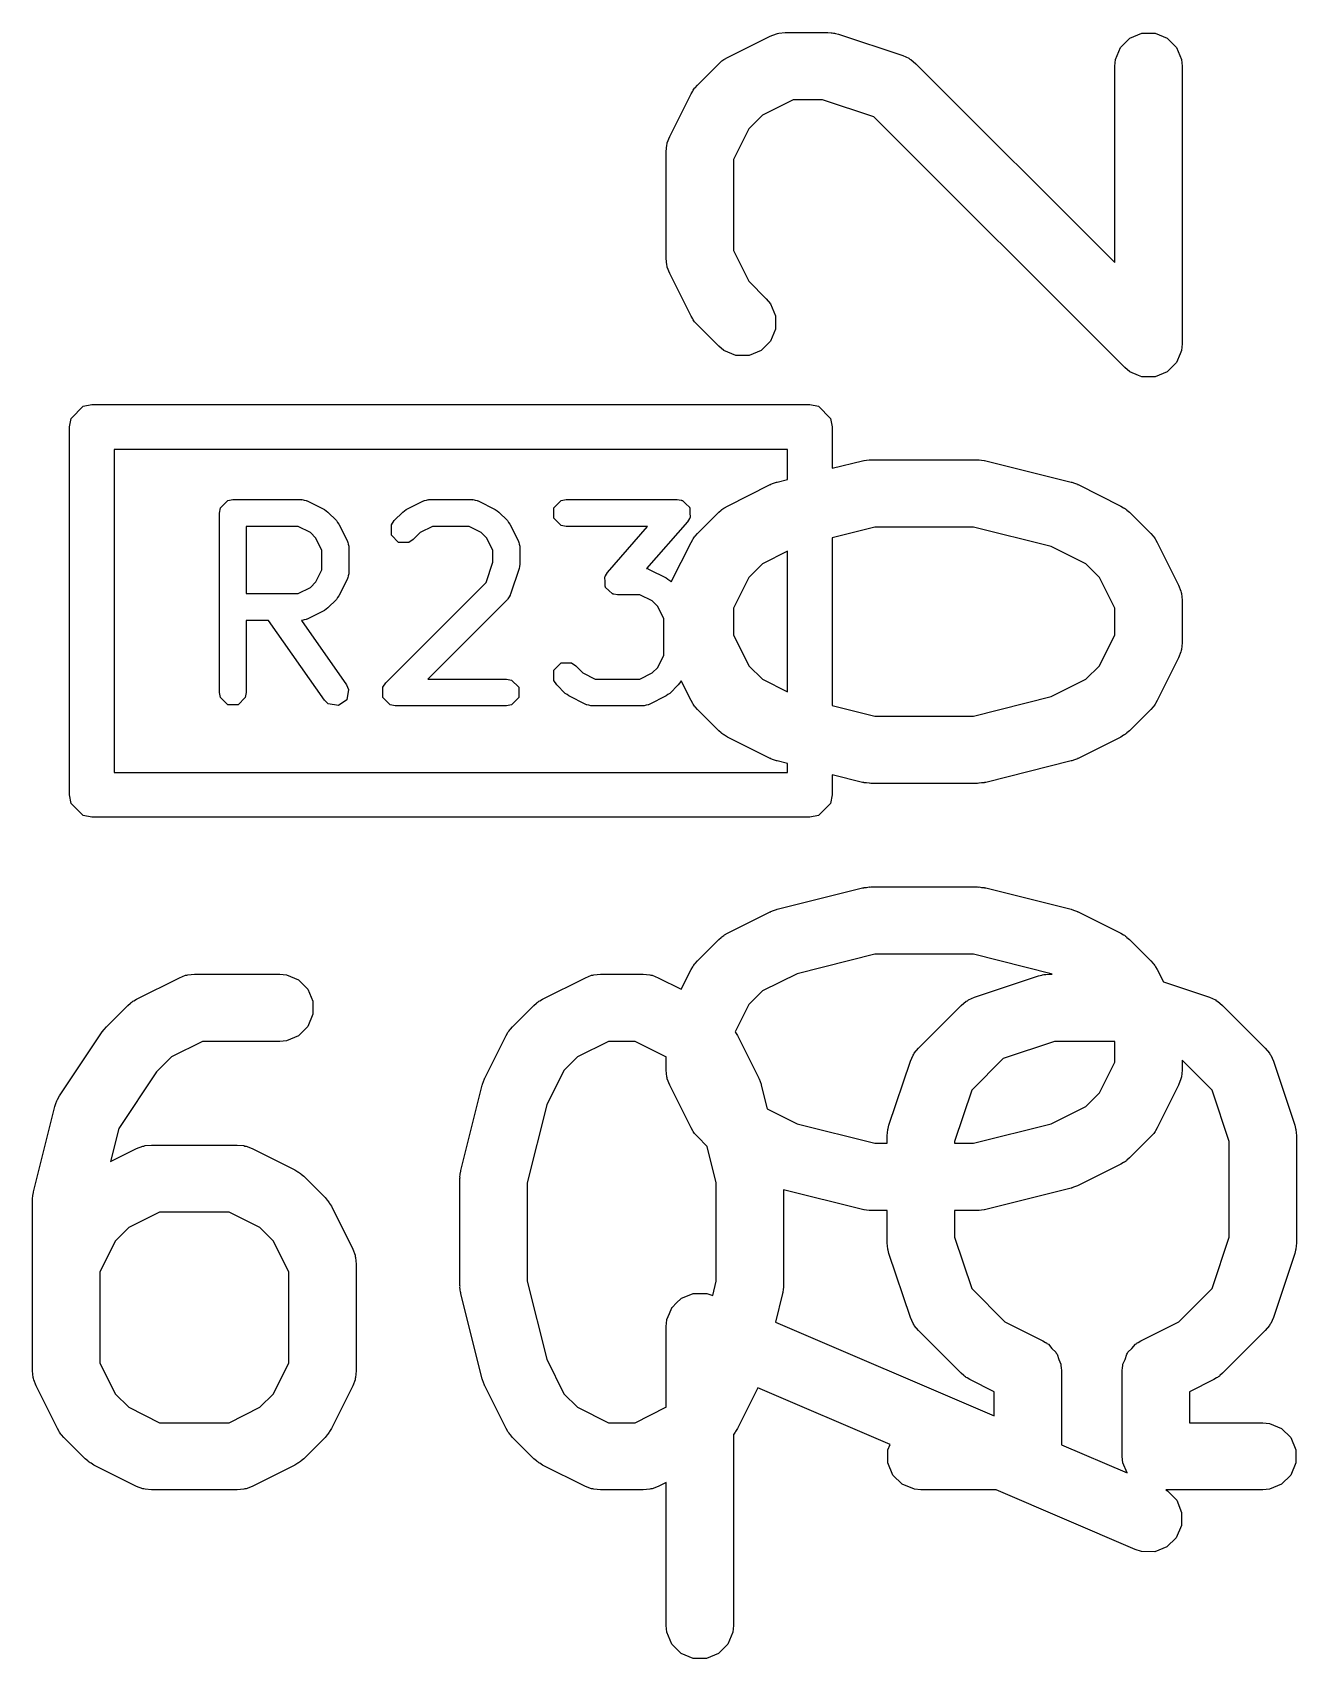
# Model space of a CAD drawing. Header units: millimetres. Extents: x 129 to 276, y -185 to -58.
# Drawn here: x 175.318 to 178.135, y -87.835 to -84.211 of the extents above; entities that cross this region are included whole.
import ezdxf

# ---------------------------------------------------------------- set-up
doc = ezdxf.new("R2010")
doc.units = ezdxf.units.MM
doc.layers.add('F.Fab', color=9, linetype='CONTINUOUS', true_color=0xafafaf)

msp = doc.modelspace()

# ---------------------------------------------------------------- linework, layer by layer
at = {"layer": 'F.Fab', "linetype": 'CONTINUOUS'}
for p, q in [((176.866516, -84.266251), (176.961754, -84.218632)), ((176.961754, -84.218632), (176.975485, -84.213377)), ((176.975485, -84.213377), (176.978174, -84.213185)), ((176.978174, -84.213185), (176.980663, -84.212155)), ((176.980663, -84.212155), (176.995295, -84.210714)), ((176.995295, -84.210714), (177.090533, -84.210714)), ((177.090533, -84.210714), (177.097938, -84.211443)), ((177.097938, -84.211443), (177.099913, -84.211303)), ((177.099913, -84.211303), (177.10251, -84.211893)), ((177.10251, -84.211893), (177.105165, -84.212155)), ((177.105165, -84.212155), (177.106996, -84.212913)), ((177.106996, -84.212913), (177.11425, -84.214563)), ((177.11425, -84.214563), (177.257107, -84.262182)), ((177.742459, -84.244046), (177.763151, -84.223354)), ((177.763151, -84.223354), (177.790187, -84.212155)), ((177.790187, -84.212155), (177.819451, -84.212155)), ((177.819451, -84.212155), (177.846487, -84.223354)), ((177.846487, -84.223354), (177.867179, -84.244046)), ((176.852773, -84.275581), (176.854073, -84.274083)), ((176.854073, -84.274083), (176.856332, -84.272661)), ((176.856332, -84.272661), (176.858389, -84.270973)), ((176.858389, -84.270973), (176.860216, -84.270215)), ((176.860216, -84.270215), (176.866516, -84.266251)), ((177.257107, -84.262182), (177.270532, -84.268176)), ((177.270532, -84.268176), (177.272567, -84.269941)), ((177.272567, -84.269941), (177.275058, -84.270973)), ((177.275058, -84.270973), (177.286423, -84.2803)), ((177.729819, -84.285714), (177.73126, -84.271082)), ((177.73126, -84.271082), (177.742459, -84.244046)), ((177.867179, -84.244046), (177.878378, -84.271082)), ((177.878378, -84.271082), (177.879819, -84.285714)), ((176.799405, -84.327919), (176.847024, -84.2803)), ((176.847024, -84.2803), (176.852773, -84.275581)), ((177.286423, -84.2803), (177.729819, -84.723695)), ((177.729819, -84.723695), (177.729819, -84.285714)), ((177.879819, -84.285714), (177.879819, -84.904761)), ((176.737737, -84.442649), (176.785356, -84.347411)), ((176.785356, -84.347411), (176.78932, -84.341111)), ((176.78932, -84.341111), (176.790078, -84.339284)), ((176.790078, -84.339284), (176.791766, -84.337227)), ((176.791766, -84.337227), (176.793188, -84.334968)), ((176.793188, -84.334968), (176.794686, -84.333668)), ((176.794686, -84.333668), (176.799405, -84.327919)), ((177.013, -84.360714), (176.944484, -84.394972)), ((177.078363, -84.360714), (177.013, -84.360714)), ((177.192876, -84.398885), (177.078363, -84.360714)), ((176.944484, -84.394972), (176.914077, -84.425379)), ((177.751786, -84.957794), (177.192876, -84.398885)), ((176.732291, -84.459068), (176.732482, -84.456381)), ((176.732482, -84.456381), (176.737737, -84.442649)), ((176.914077, -84.425379), (176.879819, -84.493895)), ((176.729819, -84.47619), (176.73126, -84.461558)), ((176.729819, -84.714285), (176.729819, -84.47619)), ((176.73126, -84.461558), (176.732291, -84.459068)), ((176.879819, -84.493895), (176.879819, -84.69658)), ((176.879819, -84.69658), (176.914077, -84.765096)), ((176.73126, -84.728917), (176.729819, -84.714285)), ((176.732291, -84.731406), (176.73126, -84.728917)), ((176.732482, -84.734094), (176.732291, -84.731406)), ((176.737737, -84.747826), (176.732482, -84.734094)), ((176.785356, -84.843064), (176.737737, -84.747826)), ((176.914077, -84.765096), (176.95309, -84.804109)), ((176.95309, -84.804109), (176.962417, -84.815474)), ((176.962417, -84.815474), (176.973616, -84.84251)), ((176.78932, -84.849363), (176.785356, -84.843064)), ((176.790078, -84.851191), (176.78932, -84.849363)), ((176.791766, -84.853247), (176.790078, -84.851191)), ((176.793188, -84.855507), (176.791766, -84.853247)), ((176.973616, -84.84251), (176.973616, -84.871773)), ((176.794686, -84.856806), (176.793188, -84.855507)), ((176.799405, -84.862556), (176.794686, -84.856806)), ((176.847024, -84.910175), (176.799405, -84.862556)), ((176.973616, -84.871773), (176.962417, -84.898809)), ((176.858389, -84.919502), (176.847024, -84.910175)), ((176.885425, -84.930701), (176.858389, -84.919502)), ((176.941724, -84.919502), (176.914688, -84.930701)), ((176.962417, -84.898809), (176.941724, -84.919502)), ((177.875098, -84.927311), (177.86718, -84.946429)), ((177.878378, -84.919393), (177.875098, -84.927311)), ((177.879819, -84.904761), (177.878378, -84.919393)), ((176.914688, -84.930701), (176.885425, -84.930701)), ((177.763151, -84.967122), (177.751786, -84.957794)), ((177.86718, -84.946429), (177.846487, -84.967121)), ((177.782268, -84.97504), (177.763151, -84.967122)), ((177.790187, -84.97832), (177.782268, -84.97504)), ((177.790188, -84.97832), (177.790187, -84.97832)), ((177.819451, -84.97832), (177.790188, -84.97832)), ((177.846487, -84.967121), (177.819451, -84.97832)), ((175.4, -85.09), (175.403806, -85.070866)), ((175.403806, -85.070866), (175.430866, -85.043806)), ((175.430866, -85.043806), (175.45, -85.04)), ((175.45, -85.04), (177.05, -85.04)), ((177.05, -85.04), (177.069134, -85.043806)), ((177.069134, -85.043806), (177.096194, -85.070866)), ((177.096194, -85.070866), (177.1, -85.09)), ((175.4, -85.91), (175.4, -85.09)), ((177.1, -85.09), (177.1, -85.182229)), ((175.5, -85.14), (175.5, -85.86)), ((177, -85.14), (175.5, -85.14)), ((177, -85.207229), (177, -85.14)), ((177.1, -85.182229), (177.167581, -85.165334)), ((177.167581, -85.165334), (177.170117, -85.164958)), ((177.170117, -85.164958), (177.171139, -85.164536)), ((177.171139, -85.164536), (177.176651, -85.163993)), ((177.176651, -85.163993), (177.182125, -85.163184)), ((177.182125, -85.163184), (177.183217, -85.163346)), ((177.183217, -85.163346), (177.185771, -85.163095)), ((177.185771, -85.163095), (177.423866, -85.163095)), ((177.423866, -85.163095), (177.426419, -85.163346)), ((177.426419, -85.163346), (177.427512, -85.163184)), ((177.427512, -85.163184), (177.432985, -85.163993)), ((177.432985, -85.163993), (177.438498, -85.164536)), ((177.438498, -85.164536), (177.439519, -85.164958)), ((177.439519, -85.164958), (177.442056, -85.165334)), ((177.442056, -85.165334), (177.632532, -85.212953)), ((176.963259, -85.2179), (176.969395, -85.215707)), ((176.969395, -85.215707), (176.975485, -85.213377)), ((176.975485, -85.213377), (176.976025, -85.213338)), ((176.976025, -85.213338), (176.977105, -85.212953)), ((176.977105, -85.212953), (177, -85.207229)), ((177.632532, -85.212953), (177.633611, -85.213338)), ((177.633611, -85.213338), (177.634151, -85.213377)), ((177.634151, -85.213377), (177.640232, -85.215704)), ((177.640232, -85.215704), (177.646378, -85.2179)), ((175.752805, -85.254211), (175.764286, -85.251927)), ((175.764286, -85.251927), (175.916667, -85.251927)), ((175.916667, -85.251927), (175.918141, -85.25222)), ((175.918141, -85.25222), (175.918793, -85.252003)), ((175.918793, -85.252003), (175.923429, -85.253272)), ((175.923429, -85.253272), (175.928148, -85.254211)), ((176.1909, -85.254211), (176.195611, -85.253273)), ((176.195611, -85.253273), (176.200255, -85.252002)), ((176.200255, -85.252002), (176.200908, -85.252219)), ((176.200908, -85.252219), (176.202381, -85.251927)), ((176.202381, -85.251927), (176.297619, -85.251927)), ((176.297619, -85.251927), (176.299093, -85.25222)), ((176.299093, -85.25222), (176.299745, -85.252003)), ((176.299745, -85.252003), (176.304381, -85.253272)), ((176.304381, -85.253272), (176.3091, -85.254211)), ((176.495661, -85.254211), (176.507142, -85.251927)), ((176.507142, -85.251927), (176.754761, -85.251927)), ((176.754761, -85.251927), (176.763125, -85.253591)), ((176.763125, -85.253591), (176.764372, -85.253508)), ((176.764372, -85.253508), (176.764861, -85.253936)), ((176.764861, -85.253936), (176.766242, -85.254211)), ((176.866516, -85.266251), (176.961754, -85.218632)), ((176.961754, -85.218632), (176.962823, -85.218222)), ((176.962823, -85.218222), (176.963259, -85.2179)), ((177.646378, -85.2179), (177.646813, -85.218222)), ((177.646813, -85.218222), (177.647883, -85.218632)), ((177.647883, -85.218632), (177.743121, -85.266251)), ((175.734286, -85.281927), (175.73657, -85.270446)), ((175.734286, -85.681927), (175.734286, -85.281927)), ((175.73657, -85.270446), (175.752805, -85.254211)), ((175.928148, -85.254211), (175.928634, -85.254697)), ((175.928634, -85.254697), (175.930084, -85.255094)), ((175.930084, -85.255094), (175.968179, -85.274142)), ((175.968179, -85.274142), (175.971982, -85.277094)), ((175.971982, -85.277094), (175.975975, -85.279762)), ((175.975975, -85.279762), (175.995023, -85.298809)), ((176.124025, -85.298808), (176.143073, -85.279761)), ((176.143073, -85.279761), (176.147072, -85.277089)), ((176.147072, -85.277089), (176.150869, -85.274142)), ((176.150869, -85.274142), (176.188965, -85.255094)), ((176.188965, -85.255094), (176.190413, -85.254697)), ((176.190413, -85.254697), (176.1909, -85.254211)), ((176.3091, -85.254211), (176.309586, -85.254697)), ((176.309586, -85.254697), (176.311036, -85.255094)), ((176.311036, -85.255094), (176.349131, -85.274142)), ((176.349131, -85.274142), (176.352927, -85.277089)), ((176.352927, -85.277089), (176.356927, -85.279761)), ((176.356927, -85.279761), (176.375974, -85.298808)), ((176.479426, -85.270446), (176.495661, -85.254211)), ((176.479426, -85.293408), (176.479426, -85.270446)), ((176.766242, -85.254211), (176.773708, -85.261677)), ((176.773708, -85.261677), (176.781653, -85.268629)), ((176.781653, -85.268629), (176.781723, -85.269692)), ((176.781723, -85.269692), (176.782477, -85.270446)), ((176.782477, -85.270446), (176.782477, -85.280991)), ((176.782477, -85.280991), (176.78318, -85.291538)), ((176.799405, -85.327919), (176.847024, -85.2803)), ((176.847024, -85.2803), (176.852773, -85.275581)), ((176.852773, -85.275581), (176.854073, -85.274083)), ((176.854073, -85.274083), (176.856332, -85.272661)), ((176.856332, -85.272661), (176.858389, -85.270973)), ((176.858389, -85.270973), (176.860216, -85.270215)), ((176.860216, -85.270215), (176.866516, -85.266251)), ((177.743121, -85.266251), (177.749417, -85.270214)), ((177.749417, -85.270214), (177.751247, -85.270972)), ((177.751247, -85.270972), (177.753305, -85.272661)), ((177.753305, -85.272661), (177.755564, -85.274083)), ((177.755564, -85.274083), (177.756863, -85.275581)), ((177.756863, -85.275581), (177.762612, -85.280299)), ((177.762612, -85.280299), (177.810232, -85.327918)), ((175.909584, -85.311927), (175.794286, -85.311927)), ((175.794286, -85.311927), (175.794286, -85.461451)), ((175.936991, -85.32563), (175.909584, -85.311927)), ((175.949153, -85.337793), (175.936991, -85.32563)), ((175.995023, -85.298809), (175.997699, -85.302815)), ((175.997699, -85.302815), (176.000642, -85.306606)), ((176.000642, -85.306606), (176.01969, -85.344702)), ((176.117521, -85.331501), (176.117522, -85.308541)), ((176.117522, -85.308541), (176.124025, -85.298808)), ((176.182055, -85.325631), (176.166451, -85.341236)), ((176.209464, -85.311927), (176.182055, -85.325631)), ((176.290536, -85.311927), (176.209464, -85.311927)), ((176.317942, -85.32563), (176.290536, -85.311927)), ((176.330106, -85.337794), (176.317942, -85.32563)), ((176.375974, -85.298808), (176.378645, -85.302805)), ((176.378645, -85.302805), (176.381595, -85.306606)), ((176.381595, -85.306606), (176.400642, -85.344702)), ((176.495661, -85.309643), (176.479426, -85.293408)), ((176.507142, -85.311927), (176.495661, -85.309643)), ((176.688648, -85.311927), (176.507142, -85.311927)), ((176.598851, -85.414553), (176.688648, -85.311927)), ((176.777338, -85.301682), (176.68621, -85.405827)), ((176.781595, -85.294289), (176.777338, -85.301682)), ((176.782477, -85.293408), (176.781595, -85.294289)), ((176.78318, -85.291538), (176.782477, -85.292758)), ((176.782477, -85.292758), (176.782477, -85.293408)), ((177.195005, -85.313095), (177.1, -85.336845)), ((177.414632, -85.313095), (177.195005, -85.313095)), ((177.588166, -85.356478), (177.414632, -85.313095)), ((175.962857, -85.3652), (175.949153, -85.337793)), ((176.01969, -85.344702), (176.020086, -85.34615)), ((176.020086, -85.34615), (176.020573, -85.346637)), ((176.020573, -85.346637), (176.02151, -85.351348)), ((176.02151, -85.351348), (176.022782, -85.355992)), ((176.022782, -85.355992), (176.022564, -85.356645)), ((176.022564, -85.356645), (176.022857, -85.358118)), ((176.022857, -85.358118), (176.022857, -85.41526)), ((176.133757, -85.347738), (176.117521, -85.331501)), ((176.156717, -85.347739), (176.133757, -85.347738)), ((176.166451, -85.341236), (176.156717, -85.347739)), ((176.343809, -85.365199), (176.330106, -85.337794)), ((176.400642, -85.344702), (176.401038, -85.34615)), ((176.401038, -85.34615), (176.401525, -85.346637)), ((176.401525, -85.346637), (176.402463, -85.351356)), ((176.402463, -85.351356), (176.403733, -85.355992)), ((176.403733, -85.355992), (176.403515, -85.356643)), ((176.403515, -85.356643), (176.403809, -85.358118)), ((176.403809, -85.358118), (176.403809, -85.396213)), ((176.741286, -85.435549), (176.785356, -85.347411)), ((176.785356, -85.347411), (176.78932, -85.341111)), ((176.78932, -85.341111), (176.790078, -85.339284)), ((176.790078, -85.339284), (176.791766, -85.337227)), ((176.791766, -85.337227), (176.793188, -85.334968)), ((176.793188, -85.334968), (176.794686, -85.333668)), ((176.794686, -85.333668), (176.799405, -85.327919)), ((177.1, -85.336845), (177.1, -85.710771)), ((177.665153, -85.394972), (177.588166, -85.356478)), ((177.810232, -85.327918), (177.81495, -85.333667)), ((177.81495, -85.333667), (177.81645, -85.334968)), ((177.81645, -85.334968), (177.817872, -85.337227)), ((177.817872, -85.337227), (177.81956, -85.339284)), ((177.81956, -85.339284), (177.820317, -85.341111)), ((177.820317, -85.341111), (177.824282, -85.347411)), ((177.824282, -85.347411), (177.871901, -85.442649)), ((175.962857, -85.408177), (175.962857, -85.3652)), ((176.328539, -85.437152), (176.343809, -85.391343)), ((176.343809, -85.391343), (176.343809, -85.365199)), ((176.403809, -85.396213), (176.40287, -85.400928)), ((176.944484, -85.394972), (176.914077, -85.425379)), ((177, -85.367213), (176.944484, -85.394972)), ((177, -85.680403), (177, -85.367213)), ((177.695561, -85.425379), (177.665153, -85.394972)), ((175.949153, -85.435584), (175.962857, -85.408177)), ((176.01969, -85.428676), (176.000642, -85.466772)), ((176.020086, -85.427227), (176.01969, -85.428676)), ((176.020573, -85.426741), (176.020086, -85.427227)), ((176.02151, -85.422029), (176.020573, -85.426741)), ((176.022782, -85.417386), (176.02151, -85.422029)), ((176.022857, -85.41526), (176.022564, -85.416732)), ((176.022564, -85.416732), (176.022782, -85.417386)), ((176.40227, -85.405699), (176.383223, -85.462843)), ((176.40287, -85.400928), (176.40227, -85.405699)), ((176.593009, -85.424697), (176.593712, -85.423476)), ((176.593712, -85.435236), (176.593009, -85.424697)), ((176.593712, -85.422827), (176.594593, -85.421945)), ((176.593712, -85.423476), (176.593712, -85.422827)), ((176.593712, -85.445789), (176.593712, -85.435236)), ((176.594593, -85.421945), (176.598851, -85.414553)), ((176.68621, -85.405827), (176.690052, -85.406592)), ((176.690052, -85.406592), (176.690538, -85.407078)), ((176.690538, -85.407078), (176.691988, -85.407475)), ((176.691988, -85.407475), (176.730083, -85.426523)), ((176.730083, -85.426523), (176.733879, -85.42947)), ((176.733879, -85.42947), (176.737879, -85.432142)), ((176.737879, -85.432142), (176.741286, -85.435549)), ((176.914077, -85.425379), (176.879819, -85.493895)), ((177.729819, -85.493895), (177.695561, -85.425379)), ((175.794286, -85.461451), (175.909584, -85.461451)), ((175.909584, -85.461451), (175.936991, -85.447747)), ((175.936991, -85.447747), (175.949153, -85.435584)), ((175.997699, -85.470562), (175.995023, -85.474569)), ((176.000642, -85.466772), (175.997699, -85.470562)), ((176.104977, -85.660714), (176.328539, -85.437152)), ((176.379809, -85.46883), (176.377425, -85.473012)), ((176.382478, -85.464836), (176.379809, -85.46883)), ((176.383223, -85.462843), (176.382478, -85.464149)), ((176.382478, -85.464149), (176.382478, -85.464836)), ((176.594466, -85.446543), (176.593712, -85.445789)), ((176.594537, -85.447606), (176.594466, -85.446543)), ((176.602476, -85.454553), (176.594537, -85.447606)), ((176.609947, -85.462024), (176.602476, -85.454553)), ((176.611327, -85.462298), (176.609947, -85.462024)), ((176.611817, -85.462727), (176.611327, -85.462298)), ((176.613063, -85.462643), (176.611817, -85.462727)), ((176.621428, -85.464308), (176.613063, -85.462643)), ((176.671488, -85.464308), (176.621428, -85.464308)), ((176.698894, -85.478011), (176.671488, -85.464308)), ((177.871901, -85.442649), (177.877156, -85.45638)), ((177.877156, -85.45638), (177.877347, -85.459069)), ((177.877347, -85.459069), (177.878378, -85.461558)), ((177.878378, -85.461558), (177.879819, -85.47619)), ((175.968179, -85.499236), (175.930084, -85.518284)), ((175.971982, -85.496283), (175.968179, -85.499236)), ((175.975975, -85.493616), (175.971982, -85.496283)), ((175.995023, -85.474569), (175.975975, -85.493616)), ((176.375975, -85.474569), (176.198616, -85.651927)), ((176.376809, -85.473319), (176.375975, -85.474569)), ((176.377425, -85.473012), (176.376809, -85.473319)), ((176.711058, -85.490175), (176.698894, -85.478011)), ((176.724761, -85.51758), (176.711058, -85.490175)), ((176.879819, -85.493895), (176.879819, -85.553723)), ((177.729819, -85.553723), (177.729819, -85.493895)), ((177.879819, -85.47619), (177.879819, -85.571428)), ((175.843904, -85.521451), (175.794286, -85.521451)), ((175.794286, -85.521451), (175.794286, -85.681927)), ((175.96828, -85.69913), (175.843904, -85.521451)), ((175.918141, -85.521157), (175.917085, -85.521367)), ((175.917085, -85.521367), (176.017434, -85.664723)), ((175.918793, -85.521375), (175.918141, -85.521157)), ((175.923429, -85.520105), (175.918793, -85.521375)), ((175.928148, -85.519167), (175.923429, -85.520105)), ((175.928634, -85.51868), (175.928148, -85.519167)), ((175.930084, -85.518284), (175.928634, -85.51868)), ((176.724761, -85.598655), (176.724761, -85.51758)), ((176.879819, -85.553723), (176.914077, -85.622239)), ((177.695561, -85.622238), (177.729819, -85.553723)), ((177.879819, -85.571428), (177.878378, -85.58606)), ((176.479426, -85.632352), (176.495662, -85.616116)), ((176.495662, -85.616116), (176.518622, -85.616116)), ((176.518622, -85.616116), (176.528355, -85.622619)), ((176.711057, -85.626062), (176.724761, -85.598655)), ((177.871901, -85.604969), (177.824282, -85.700207)), ((177.877156, -85.591238), (177.871901, -85.604969)), ((177.877347, -85.588548), (177.877156, -85.591238)), ((177.878378, -85.58606), (177.877347, -85.588548)), ((176.198616, -85.651927), (176.373809, -85.651927)), ((176.373809, -85.651927), (176.38529, -85.654211)), ((176.479426, -85.655312), (176.479426, -85.632352)), ((176.528355, -85.622619), (176.543959, -85.638223)), ((176.543959, -85.638223), (176.571367, -85.651927)), ((176.571367, -85.651927), (176.671489, -85.651927)), ((176.671489, -85.651927), (176.698896, -85.638223)), ((176.698896, -85.638223), (176.711057, -85.626062)), ((176.914077, -85.622239), (176.944484, -85.652646)), ((176.944484, -85.652646), (177, -85.680403)), ((177.588166, -85.691139), (177.665153, -85.652645)), ((177.665153, -85.652645), (177.695561, -85.622238)), ((175.73657, -85.693408), (175.734286, -85.681927)), ((175.794286, -85.681927), (175.792002, -85.693408)), ((176.017434, -85.664723), (176.022146, -85.675438)), ((176.022146, -85.675438), (176.018156, -85.698049)), ((176.098474, -85.670446), (176.098476, -85.670443)), ((176.098474, -85.693408), (176.098474, -85.670446)), ((176.098476, -85.670443), (176.104977, -85.660714)), ((176.38529, -85.654211), (176.401525, -85.670446)), ((176.401525, -85.670446), (176.401525, -85.693408)), ((176.485929, -85.665045), (176.479426, -85.655312)), ((176.504977, -85.684093), (176.485929, -85.665045)), ((176.508973, -85.686763), (176.504977, -85.684093)), ((176.512774, -85.689713), (176.508973, -85.686763)), ((176.733882, -85.686762), (176.730082, -85.689713)), ((176.737879, -85.684093), (176.733882, -85.686762)), ((176.756927, -85.665045), (176.737879, -85.684093)), ((176.759597, -85.661048), (176.756927, -85.665045)), ((176.762547, -85.657248), (176.759597, -85.661048)), ((176.763211, -85.655918), (176.762547, -85.657248)), ((176.785356, -85.700207), (176.763211, -85.655918)), ((175.752805, -85.709643), (175.73657, -85.693408)), ((175.775767, -85.709643), (175.752805, -85.709643)), ((175.792002, -85.693408), (175.775767, -85.709643)), ((175.976735, -85.707226), (175.96828, -85.69913)), ((175.999345, -85.711216), (175.976735, -85.707226)), ((176.018156, -85.698049), (175.999345, -85.711216)), ((176.114709, -85.709643), (176.098474, -85.693408)), ((176.12619, -85.711927), (176.114709, -85.709643)), ((176.373809, -85.711927), (176.12619, -85.711927)), ((176.38529, -85.709643), (176.373809, -85.711927)), ((176.401525, -85.693408), (176.38529, -85.709643)), ((176.550869, -85.70876), (176.512774, -85.689713)), ((176.552317, -85.709156), (176.550869, -85.70876)), ((176.552804, -85.709643), (176.552317, -85.709156)), ((176.557523, -85.710581), (176.552804, -85.709643)), ((176.562159, -85.711851), (176.557523, -85.710581)), ((176.56281, -85.711633), (176.562159, -85.711851)), ((176.564285, -85.711927), (176.56281, -85.711633)), ((176.678571, -85.711927), (176.564285, -85.711927)), ((176.680045, -85.711633), (176.678571, -85.711927)), ((176.680697, -85.711851), (176.680045, -85.711633)), ((176.685332, -85.710581), (176.680697, -85.711851)), ((176.690052, -85.709643), (176.685332, -85.710581)), ((176.690538, -85.709156), (176.690052, -85.709643)), ((176.691987, -85.70876), (176.690538, -85.709156)), ((176.730082, -85.689713), (176.691987, -85.70876)), ((176.78932, -85.706506), (176.785356, -85.700207)), ((176.790078, -85.708334), (176.78932, -85.706506)), ((176.791766, -85.71039), (176.790078, -85.708334)), ((176.793188, -85.71265), (176.791766, -85.71039)), ((176.794686, -85.713949), (176.793188, -85.71265)), ((176.799405, -85.719699), (176.794686, -85.713949)), ((176.847024, -85.767318), (176.799405, -85.719699)), ((177.1, -85.710771), (177.195005, -85.734523)), ((177.414632, -85.734523), (177.588166, -85.691139)), ((177.810232, -85.7197), (177.762612, -85.767319)), ((177.81495, -85.71395), (177.810232, -85.7197)), ((177.81645, -85.71265), (177.81495, -85.71395)), ((177.817872, -85.71039), (177.81645, -85.71265)), ((177.81956, -85.708334), (177.817872, -85.71039)), ((177.820317, -85.706506), (177.81956, -85.708334)), ((177.824282, -85.700207), (177.820317, -85.706506)), ((177.195005, -85.734523), (177.414632, -85.734523)), ((176.852773, -85.772036), (176.847024, -85.767318)), ((176.854073, -85.773535), (176.852773, -85.772036)), ((176.856332, -85.774956), (176.854073, -85.773535)), ((176.858389, -85.776645), (176.856332, -85.774956)), ((176.860216, -85.777402), (176.858389, -85.776645)), ((176.866516, -85.781367), (176.860216, -85.777402)), ((176.961754, -85.828986), (176.866516, -85.781367)), ((177.743121, -85.781367), (177.647883, -85.828986)), ((177.749417, -85.777403), (177.743121, -85.781367)), ((177.751247, -85.776646), (177.749417, -85.777403)), ((177.753305, -85.774956), (177.751247, -85.776646)), ((177.755564, -85.773535), (177.753305, -85.774956)), ((177.756863, -85.772036), (177.755564, -85.773535)), ((177.762612, -85.767319), (177.756863, -85.772036)), ((176.962823, -85.829395), (176.961754, -85.828986)), ((176.963259, -85.829718), (176.962823, -85.829395)), ((176.969395, -85.83191), (176.963259, -85.829718)), ((176.975485, -85.834241), (176.969395, -85.83191)), ((177.640232, -85.831913), (177.634151, -85.834241)), ((177.646378, -85.829718), (177.640232, -85.831913)), ((177.646813, -85.829395), (177.646378, -85.829718)), ((177.647883, -85.828986), (177.646813, -85.829395)), ((175.5, -85.86), (177, -85.86)), ((176.976025, -85.834279), (176.975485, -85.834241)), ((176.977105, -85.834665), (176.976025, -85.834279)), ((177, -85.840388), (176.977105, -85.834665)), ((177, -85.86), (177, -85.840388)), ((177.167581, -85.882284), (177.1, -85.865388)), ((177.1, -85.865388), (177.1, -85.91)), ((177.632532, -85.834665), (177.442056, -85.882284)), ((177.633611, -85.834279), (177.632532, -85.834665)), ((177.634151, -85.834241), (177.633611, -85.834279)), ((177.170117, -85.882659), (177.167581, -85.882284)), ((177.171139, -85.883082), (177.170117, -85.882659)), ((177.176651, -85.883624), (177.171139, -85.883082)), ((177.182125, -85.884434), (177.176651, -85.883624)), ((177.183217, -85.884271), (177.182125, -85.884434)), ((177.185771, -85.884523), (177.183217, -85.884271)), ((177.423866, -85.884523), (177.185771, -85.884523)), ((177.426419, -85.884271), (177.423866, -85.884523)), ((177.427512, -85.884434), (177.426419, -85.884271)), ((177.432985, -85.883624), (177.427512, -85.884434)), ((177.438498, -85.883082), (177.432985, -85.883624)), ((177.439519, -85.882659), (177.438498, -85.883082)), ((177.442056, -85.882284), (177.439519, -85.882659)), ((175.403806, -85.929134), (175.4, -85.91)), ((175.430866, -85.956194), (175.403806, -85.929134)), ((177.096194, -85.929134), (177.069134, -85.956194)), ((177.1, -85.91), (177.096194, -85.929134)), ((175.45, -85.96), (175.430866, -85.956194)), ((177.05, -85.96), (175.45, -85.96)), ((177.069134, -85.956194), (177.05, -85.96)), ((176.977105, -86.165334), (177.167581, -86.117715)), ((177.167581, -86.117715), (177.170117, -86.117339)), ((177.170117, -86.117339), (177.171139, -86.116917)), ((177.171139, -86.116917), (177.176651, -86.116374)), ((177.176651, -86.116374), (177.182125, -86.115565)), ((177.182125, -86.115565), (177.183217, -86.115727)), ((177.183217, -86.115727), (177.185771, -86.115476)), ((177.185771, -86.115476), (177.423866, -86.115476)), ((177.423866, -86.115476), (177.426419, -86.115727)), ((177.426419, -86.115727), (177.427512, -86.115565)), ((177.427512, -86.115565), (177.432985, -86.116374)), ((177.432985, -86.116374), (177.438498, -86.116917)), ((177.438498, -86.116917), (177.439519, -86.117339)), ((177.439519, -86.117339), (177.442056, -86.117715)), ((177.442056, -86.117715), (177.632532, -86.165334)), ((176.866516, -86.218632), (176.961754, -86.171013)), ((176.961754, -86.171013), (176.962823, -86.170603)), ((176.962823, -86.170603), (176.963259, -86.170281)), ((176.963259, -86.170281), (176.969395, -86.168088)), ((176.969395, -86.168088), (176.975485, -86.165758)), ((176.975485, -86.165758), (176.976025, -86.165719)), ((176.976025, -86.165719), (176.977105, -86.165334)), ((177.632532, -86.165334), (177.633611, -86.165719)), ((177.633611, -86.165719), (177.634151, -86.165758)), ((177.634151, -86.165758), (177.640232, -86.168085)), ((177.640232, -86.168085), (177.646378, -86.170281)), ((177.646378, -86.170281), (177.646813, -86.170603)), ((177.646813, -86.170603), (177.647883, -86.171013)), ((177.647883, -86.171013), (177.743121, -86.218632)), ((176.799405, -86.2803), (176.847024, -86.232681)), ((176.847024, -86.232681), (176.852773, -86.227962)), ((176.852773, -86.227962), (176.854073, -86.226464)), ((176.854073, -86.226464), (176.856332, -86.225042)), ((176.856332, -86.225042), (176.858389, -86.223354)), ((176.858389, -86.223354), (176.860216, -86.222596)), ((176.860216, -86.222596), (176.866516, -86.218632)), ((177.743121, -86.218632), (177.749417, -86.222595)), ((177.749417, -86.222595), (177.751247, -86.223353)), ((177.751247, -86.223353), (177.753305, -86.225042)), ((177.753305, -86.225042), (177.755564, -86.226464)), ((177.755564, -86.226464), (177.756863, -86.227962)), ((177.756863, -86.227962), (177.762612, -86.23268)), ((177.762612, -86.23268), (177.810232, -86.280299)), ((177.195005, -86.265476), (177.021471, -86.308859)), ((177.414632, -86.265476), (177.195005, -86.265476)), ((177.588166, -86.308859), (177.414632, -86.265476)), ((176.763529, -86.343445), (176.785356, -86.299792)), ((176.785356, -86.299792), (176.78932, -86.293492)), ((176.78932, -86.293492), (176.790078, -86.291665)), ((176.790078, -86.291665), (176.791766, -86.289608)), ((176.791766, -86.289608), (176.793188, -86.287349)), ((176.793188, -86.287349), (176.794686, -86.286049)), ((176.794686, -86.286049), (176.799405, -86.2803)), ((177.810232, -86.280299), (177.81495, -86.286048)), ((177.81495, -86.286048), (177.81645, -86.287349)), ((177.81645, -86.287349), (177.817872, -86.289608)), ((177.817872, -86.289608), (177.81956, -86.291665)), ((177.81956, -86.291665), (177.820317, -86.293492)), ((177.820317, -86.293492), (177.824282, -86.299792)), ((177.824282, -86.299792), (177.837958, -86.327145)), ((175.549792, -86.365356), (175.64503, -86.317737)), ((175.64503, -86.317737), (175.658761, -86.312482)), ((175.658761, -86.312482), (175.66145, -86.31229)), ((175.66145, -86.31229), (175.663939, -86.31126)), ((175.663939, -86.31126), (175.678571, -86.309819)), ((175.678571, -86.309819), (175.869047, -86.309819)), ((175.869047, -86.309819), (175.883679, -86.31126)), ((175.883679, -86.31126), (175.910715, -86.322459)), ((175.910715, -86.322459), (175.931407, -86.343151)), ((176.454554, -86.365356), (176.549792, -86.317737)), ((176.549792, -86.317737), (176.563523, -86.312482)), ((176.563523, -86.312482), (176.566212, -86.31229)), ((176.566212, -86.31229), (176.568701, -86.31126)), ((176.568701, -86.31126), (176.583333, -86.309819)), ((176.583333, -86.309819), (176.678571, -86.309819)), ((176.678571, -86.309819), (176.693203, -86.31126)), ((176.693203, -86.31126), (176.695692, -86.312291)), ((176.695692, -86.312291), (176.69838, -86.312482)), ((176.69838, -86.312482), (176.712112, -86.317737)), ((176.712112, -86.317737), (176.763529, -86.343445)), ((177.021471, -86.308859), (176.944484, -86.347353)), ((177.416759, -86.361287), (177.559615, -86.313668)), ((177.559615, -86.313668), (177.56687, -86.312018)), ((177.56687, -86.312018), (177.568701, -86.31126)), ((177.568701, -86.31126), (177.571354, -86.310998)), ((177.571354, -86.310998), (177.573952, -86.310408)), ((177.573952, -86.310408), (177.575926, -86.310548)), ((177.575926, -86.310548), (177.583333, -86.309819)), ((177.583333, -86.309819), (177.590086, -86.309819)), ((177.590086, -86.309819), (177.588166, -86.308859)), ((177.837958, -86.327145), (177.940383, -86.361287)), ((175.5303, -86.379405), (175.536049, -86.374686)), ((175.536049, -86.374686), (175.537349, -86.373188)), ((175.537349, -86.373188), (175.539608, -86.371766)), ((175.539608, -86.371766), (175.541665, -86.370078)), ((175.541665, -86.370078), (175.543492, -86.36932)), ((175.543492, -86.36932), (175.549792, -86.365356)), ((175.931407, -86.343151), (175.942606, -86.370187)), ((175.942606, -86.370187), (175.942606, -86.399451)), ((176.435062, -86.379405), (176.440811, -86.374686)), ((176.440811, -86.374686), (176.442111, -86.373188)), ((176.442111, -86.373188), (176.44437, -86.371766)), ((176.44437, -86.371766), (176.446427, -86.370078)), ((176.446427, -86.370078), (176.448254, -86.36932)), ((176.448254, -86.36932), (176.454554, -86.365356)), ((176.914077, -86.37776), (176.883772, -86.438369)), ((176.944484, -86.347353), (176.914077, -86.37776)), ((177.387443, -86.379405), (177.398808, -86.370077)), ((177.398808, -86.370077), (177.401298, -86.369045)), ((177.401298, -86.369045), (177.403333, -86.367281)), ((177.403333, -86.367281), (177.416759, -86.361287)), ((177.940383, -86.361287), (177.953808, -86.367281)), ((177.953808, -86.367281), (177.955843, -86.369046)), ((177.955843, -86.369046), (177.958334, -86.370078)), ((177.958334, -86.370078), (177.969699, -86.379405)), ((175.482681, -86.427024), (175.5303, -86.379405)), ((175.942606, -86.399451), (175.931407, -86.426487)), ((176.387443, -86.427024), (176.435062, -86.379405)), ((177.292205, -86.474643), (177.387443, -86.379405)), ((177.969699, -86.379405), (178.064937, -86.474643)), ((175.378072, -86.581311), (175.47331, -86.438454)), ((175.47331, -86.438454), (175.473344, -86.438411)), ((175.473344, -86.438411), (175.473354, -86.438389)), ((175.473354, -86.438389), (175.477842, -86.43292)), ((175.477842, -86.43292), (175.482626, -86.427079)), ((175.482626, -86.427079), (175.482647, -86.427064)), ((175.482647, -86.427064), (175.482681, -86.427024)), ((175.910715, -86.447179), (175.883679, -86.458378)), ((175.931407, -86.426487), (175.910715, -86.447179)), ((176.325775, -86.541754), (176.373394, -86.446516)), ((176.373394, -86.446516), (176.377358, -86.440216)), ((176.377358, -86.440216), (176.378116, -86.438389)), ((176.378116, -86.438389), (176.379804, -86.436332)), ((176.379804, -86.436332), (176.381226, -86.434073)), ((176.381226, -86.434073), (176.382724, -86.432773)), ((176.382724, -86.432773), (176.387443, -86.427024)), ((176.883772, -86.438369), (176.883788, -86.438389)), ((176.883788, -86.438389), (176.884545, -86.440216)), ((176.884545, -86.440216), (176.88851, -86.446516)), ((176.88851, -86.446516), (176.936129, -86.541754)), ((175.696276, -86.459819), (175.62776, -86.494077)), ((175.869047, -86.459819), (175.696276, -86.459819)), ((175.883679, -86.458378), (175.869047, -86.459819)), ((176.601038, -86.459819), (176.532522, -86.494077)), ((176.660866, -86.459819), (176.601038, -86.459819)), ((176.729382, -86.494077), (176.660866, -86.459819)), ((177.281846, -86.488498), (177.282878, -86.486008)), ((177.282878, -86.486008), (177.292205, -86.474643)), ((177.595503, -86.459819), (177.48099, -86.49799)), ((177.729819, -86.459819), (177.595503, -86.459819)), ((177.729819, -86.506104), (177.729819, -86.459819)), ((178.064937, -86.474643), (178.074265, -86.486008)), ((178.074265, -86.486008), (178.075296, -86.488498)), ((175.62776, -86.494077), (175.593998, -86.527838)), ((176.532522, -86.494077), (176.502115, -86.524484)), ((176.729819, -86.494514), (176.729382, -86.494077)), ((176.729819, -86.523809), (176.729819, -86.494514)), ((177.226468, -86.646816), (177.274087, -86.503959)), ((177.274087, -86.503959), (177.280081, -86.490534)), ((177.280081, -86.490534), (177.281846, -86.488498)), ((177.48099, -86.49799), (177.41079, -86.568189)), ((177.695561, -86.574619), (177.729819, -86.506104)), ((177.946352, -86.56819), (177.879819, -86.501657)), ((177.879819, -86.501657), (177.879819, -86.523809)), ((178.075296, -86.488498), (178.077061, -86.490533)), ((178.077061, -86.490533), (178.083055, -86.503959)), ((178.083055, -86.503959), (178.130674, -86.646815)), ((175.593998, -86.527838), (175.510086, -86.653707)), ((176.272477, -86.747581), (176.320096, -86.557105)), ((176.320096, -86.557105), (176.320481, -86.556025)), ((176.320481, -86.556025), (176.32052, -86.555486)), ((176.32052, -86.555486), (176.322847, -86.549404)), ((176.322847, -86.549404), (176.325043, -86.543259)), ((176.325043, -86.543259), (176.325365, -86.542823)), ((176.325365, -86.542823), (176.325775, -86.541754)), ((176.502115, -86.524484), (176.463621, -86.601471)), ((176.73126, -86.538441), (176.729819, -86.523809)), ((176.732291, -86.54093), (176.73126, -86.538441)), ((176.732482, -86.543618), (176.732291, -86.54093)), ((176.737737, -86.55735), (176.732482, -86.543618)), ((176.785356, -86.652588), (176.737737, -86.55735)), ((176.936129, -86.541754), (176.936538, -86.542823)), ((176.936538, -86.542823), (176.936861, -86.543259)), ((176.936861, -86.543259), (176.939053, -86.549395)), ((176.939053, -86.549395), (176.941384, -86.555485)), ((176.941384, -86.555485), (176.941422, -86.556025)), ((176.941422, -86.556025), (176.941808, -86.557105)), ((176.941808, -86.557105), (176.955117, -86.610343)), ((177.871901, -86.55735), (177.824282, -86.652588)), ((177.877156, -86.543619), (177.871901, -86.55735)), ((177.877347, -86.540929), (177.877156, -86.543619)), ((177.878378, -86.538441), (177.877347, -86.540929)), ((177.879819, -86.523809), (177.878378, -86.538441)), ((175.370795, -86.596101), (175.371155, -86.594285)), ((175.371155, -86.594285), (175.372033, -86.592637)), ((175.372033, -86.592637), (175.372662, -86.590878)), ((175.372662, -86.590878), (175.373765, -86.589389)), ((175.373765, -86.589389), (175.378072, -86.581311)), ((177.41079, -86.568189), (177.372619, -86.682703)), ((177.665153, -86.605026), (177.695561, -86.574619)), ((177.984523, -86.682703), (177.946352, -86.56819)), ((175.320096, -86.7952), (175.367715, -86.604724)), ((175.367715, -86.604724), (175.370795, -86.596101)), ((176.463621, -86.601471), (176.420238, -86.775005)), ((176.955117, -86.610343), (177.021471, -86.64352)), ((177.588166, -86.64352), (177.665153, -86.605026)), ((175.510086, -86.653707), (175.491562, -86.727804)), ((176.78932, -86.658887), (176.785356, -86.652588)), ((176.790078, -86.660715), (176.78932, -86.658887)), ((176.791766, -86.662771), (176.790078, -86.660715)), ((176.793188, -86.665031), (176.791766, -86.662771)), ((176.794686, -86.66633), (176.793188, -86.665031)), ((176.799405, -86.67208), (176.794686, -86.66633)), ((177.021471, -86.64352), (177.195005, -86.686904)), ((177.222619, -86.670533), (177.223348, -86.663127)), ((177.223208, -86.661153), (177.223798, -86.658555)), ((177.223348, -86.663127), (177.223208, -86.661153)), ((177.223798, -86.658555), (177.22406, -86.655901)), ((177.22406, -86.655901), (177.224818, -86.654069)), ((177.224818, -86.654069), (177.226468, -86.646816)), ((177.414632, -86.686904), (177.588166, -86.64352)), ((177.81495, -86.666331), (177.810232, -86.672081)), ((177.81645, -86.665031), (177.81495, -86.666331)), ((177.817872, -86.662771), (177.81645, -86.665031)), ((177.81956, -86.660715), (177.817872, -86.662771)), ((177.820317, -86.658887), (177.81956, -86.660715)), ((177.824282, -86.652588), (177.820317, -86.658887)), ((178.130674, -86.646815), (178.132323, -86.65407)), ((178.132323, -86.65407), (178.133082, -86.655901)), ((178.133082, -86.655901), (178.133343, -86.658554)), ((178.133343, -86.658554), (178.133934, -86.661152)), ((178.133934, -86.661152), (178.133793, -86.663126)), ((178.133793, -86.663126), (178.134523, -86.670533)), ((175.491562, -86.727804), (175.549792, -86.698689)), ((175.549792, -86.698689), (175.563523, -86.693434)), ((175.563523, -86.693434), (175.566212, -86.693242)), ((175.566212, -86.693242), (175.568701, -86.692212)), ((175.568701, -86.692212), (175.583333, -86.690771)), ((175.583333, -86.690771), (175.773809, -86.690771)), ((175.773809, -86.690771), (175.788441, -86.692212)), ((175.788441, -86.692212), (175.79093, -86.693243)), ((175.79093, -86.693243), (175.793618, -86.693434)), ((175.793618, -86.693434), (175.80735, -86.698689)), ((175.80735, -86.698689), (175.902588, -86.746308)), ((176.821444, -86.694119), (176.799405, -86.67208)), ((176.841666, -86.775005), (176.821444, -86.694119)), ((177.195005, -86.686904), (177.222619, -86.686904)), ((177.222619, -86.686904), (177.222619, -86.670533)), ((177.372619, -86.682703), (177.372619, -86.686904)), ((177.372619, -86.686904), (177.414632, -86.686904)), ((177.810232, -86.672081), (177.762612, -86.7197)), ((177.984523, -86.896458), (177.984523, -86.682703)), ((178.134523, -86.670533), (178.134523, -86.908628)), ((177.743121, -86.733748), (177.647883, -86.781367)), ((177.749417, -86.729784), (177.743121, -86.733748)), ((177.751247, -86.729027), (177.749417, -86.729784)), ((177.753305, -86.727337), (177.751247, -86.729027)), ((177.755564, -86.725916), (177.753305, -86.727337)), ((177.756863, -86.724417), (177.755564, -86.725916)), ((177.762612, -86.7197), (177.756863, -86.724417)), ((175.902588, -86.746308), (175.908887, -86.750272)), ((175.908887, -86.750272), (175.910715, -86.75103)), ((175.910715, -86.75103), (175.912771, -86.752718)), ((175.912771, -86.752718), (175.915031, -86.75414)), ((175.915031, -86.75414), (175.91633, -86.755638)), ((175.91633, -86.755638), (175.92208, -86.760357)), ((175.92208, -86.760357), (175.969699, -86.807976)), ((176.270238, -86.765771), (176.270489, -86.763217)), ((176.270238, -87.003866), (176.270238, -86.765771)), ((176.270327, -86.762125), (176.271136, -86.756651)), ((176.270489, -86.763217), (176.270327, -86.762125)), ((176.271136, -86.756651), (176.271679, -86.751139)), ((176.271679, -86.751139), (176.272101, -86.750117)), ((176.272101, -86.750117), (176.272477, -86.747581)), ((176.420238, -86.775005), (176.420238, -86.994632)), ((176.841666, -86.994632), (176.841666, -86.775005)), ((175.317857, -86.81339), (175.318108, -86.810836)), ((175.317946, -86.809744), (175.318755, -86.80427)), ((175.318108, -86.810836), (175.317946, -86.809744)), ((175.318755, -86.80427), (175.319298, -86.798758)), ((175.319298, -86.798758), (175.31972, -86.797736)), ((175.31972, -86.797736), (175.320096, -86.7952)), ((175.969699, -86.807976), (175.974417, -86.813725)), ((177.167581, -86.834665), (176.991666, -86.790686)), ((176.991666, -86.790686), (176.991666, -87.003866)), ((177.632532, -86.787046), (177.442056, -86.834665)), ((177.633611, -86.78666), (177.632532, -86.787046)), ((177.634151, -86.786622), (177.633611, -86.78666)), ((177.640232, -86.784294), (177.634151, -86.786622)), ((177.646378, -86.782099), (177.640232, -86.784294)), ((177.646813, -86.781776), (177.646378, -86.782099)), ((177.647883, -86.781367), (177.646813, -86.781776)), ((175.317857, -87.194342), (175.317857, -86.81339)), ((175.601038, -86.840771), (175.532522, -86.875029)), ((175.756104, -86.840771), (175.601038, -86.840771)), ((175.82462, -86.875029), (175.756104, -86.840771)), ((175.974417, -86.813725), (175.975916, -86.815025)), ((175.975916, -86.815025), (175.977337, -86.817284)), ((175.977337, -86.817284), (175.979026, -86.819341)), ((175.979026, -86.819341), (175.979783, -86.821168)), ((175.979783, -86.821168), (175.983748, -86.827468)), ((175.983748, -86.827468), (176.031367, -86.922706)), ((177.170117, -86.83504), (177.167581, -86.834665)), ((177.171139, -86.835463), (177.170117, -86.83504)), ((177.176651, -86.836005), (177.171139, -86.835463)), ((177.182125, -86.836815), (177.176651, -86.836005)), ((177.183217, -86.836652), (177.182125, -86.836815)), ((177.185771, -86.836904), (177.183217, -86.836652)), ((177.222619, -86.836904), (177.185771, -86.836904)), ((177.222619, -86.908628), (177.222619, -86.836904)), ((177.423866, -86.836904), (177.372619, -86.836904)), ((177.372619, -86.836904), (177.372619, -86.896457)), ((177.426419, -86.836652), (177.423866, -86.836904)), ((177.427512, -86.836815), (177.426419, -86.836652)), ((177.432985, -86.836005), (177.427512, -86.836815)), ((177.438498, -86.835463), (177.432985, -86.836005)), ((177.439519, -86.83504), (177.438498, -86.835463)), ((177.442056, -86.834665), (177.439519, -86.83504)), ((175.532522, -86.875029), (175.502115, -86.905436)), ((175.855027, -86.905436), (175.82462, -86.875029)), ((175.502115, -86.905436), (175.467857, -86.973952)), ((175.889285, -86.973952), (175.855027, -86.905436)), ((177.223348, -86.916033), (177.222619, -86.908628)), ((177.223208, -86.918008), (177.223348, -86.916033)), ((177.223798, -86.920605), (177.223208, -86.918008)), ((177.22406, -86.92326), (177.223798, -86.920605)), ((177.372619, -86.896457), (177.41079, -87.010971)), ((177.946352, -87.010971), (177.984523, -86.896458)), ((178.133343, -86.920606), (178.133082, -86.92326)), ((178.133934, -86.918009), (178.133343, -86.920606)), ((178.134523, -86.908628), (178.133793, -86.916034)), ((178.133793, -86.916034), (178.133934, -86.918009)), ((176.031367, -86.922706), (176.036622, -86.936437)), ((176.036622, -86.936437), (176.036813, -86.939126)), ((176.036813, -86.939126), (176.037844, -86.941615)), ((176.037844, -86.941615), (176.039285, -86.956247)), ((176.039285, -86.956247), (176.039285, -87.194342)), ((177.224818, -86.925091), (177.22406, -86.92326)), ((177.226468, -86.932345), (177.224818, -86.925091)), ((177.274087, -87.075202), (177.226468, -86.932345)), ((178.130674, -86.932346), (178.083055, -87.075202)), ((178.132323, -86.92509), (178.130674, -86.932346)), ((178.133082, -86.92326), (178.132323, -86.92509)), ((175.467857, -86.973952), (175.467857, -87.176637)), ((175.889285, -87.176637), (175.889285, -86.973952)), ((176.270489, -87.006419), (176.270238, -87.003866)), ((176.270327, -87.007512), (176.270489, -87.006419)), ((176.271136, -87.012985), (176.270327, -87.007512)), ((176.271679, -87.018498), (176.271136, -87.012985)), ((176.272101, -87.019519), (176.271679, -87.018498)), ((176.272477, -87.022056), (176.272101, -87.019519)), ((176.320096, -87.212532), (176.272477, -87.022056)), ((176.420238, -86.994632), (176.463621, -87.168166)), ((176.763915, -87.032374), (176.777097, -87.0271)), ((176.777097, -87.0271), (176.790187, -87.021679)), ((176.790187, -87.021679), (176.790653, -87.021679)), ((176.790653, -87.021679), (176.791085, -87.021506)), ((176.791085, -87.021506), (176.805265, -87.021679)), ((176.805265, -87.021679), (176.819451, -87.021679)), ((176.819451, -87.021679), (176.819881, -87.021857)), ((176.819881, -87.021857), (176.820346, -87.021863)), ((176.820346, -87.021863), (176.833793, -87.026121)), ((176.833793, -87.026121), (176.841666, -86.994632)), ((176.989427, -87.022056), (176.973462, -87.085915)), ((176.989802, -87.019519), (176.989427, -87.022056)), ((176.990225, -87.018498), (176.989802, -87.019519)), ((176.990767, -87.012985), (176.990225, -87.018498)), ((176.991577, -87.007512), (176.990767, -87.012985)), ((176.991666, -87.003866), (176.991414, -87.006419)), ((176.991414, -87.006419), (176.991577, -87.007512)), ((177.41079, -87.010971), (177.484903, -87.085084)), ((177.872239, -87.085084), (177.946352, -87.010971)), ((176.737032, -87.06667), (176.742459, -87.05357)), ((176.742459, -87.05357), (176.742787, -87.053241)), ((176.742787, -87.053241), (176.742971, -87.052813)), ((176.742971, -87.052813), (176.753131, -87.042897)), ((176.753131, -87.042897), (176.763151, -87.032878)), ((176.763151, -87.032878), (176.763581, -87.032699)), ((176.763581, -87.032699), (176.763915, -87.032374)), ((176.729819, -87.095238), (176.73126, -87.080606)), ((176.729819, -87.275122), (176.729819, -87.095238)), ((176.73126, -87.080606), (176.731438, -87.080175)), ((176.731438, -87.080175), (176.731444, -87.079711)), ((176.731444, -87.079711), (176.737032, -87.06667)), ((176.973462, -87.085915), (177.460714, -87.294737)), ((177.280081, -87.088627), (177.274087, -87.075202)), ((177.281846, -87.090662), (177.280081, -87.088627)), ((177.282878, -87.093153), (177.281846, -87.090662)), ((177.292205, -87.104518), (177.282878, -87.093153)), ((177.484903, -87.085084), (177.569255, -87.12726)), ((177.787887, -87.12726), (177.872239, -87.085084)), ((178.074265, -87.093153), (178.064937, -87.104518)), ((178.075296, -87.090662), (178.074265, -87.093153)), ((178.077061, -87.088628), (178.075296, -87.090662)), ((178.083055, -87.075202), (178.077061, -87.088628)), ((177.387443, -87.199756), (177.292205, -87.104518)), ((177.569255, -87.12726), (177.575554, -87.131224)), ((177.575554, -87.131224), (177.577382, -87.131982)), ((177.577382, -87.131982), (177.578443, -87.133043)), ((177.578443, -87.133043), (177.581698, -87.135092)), ((177.581698, -87.135092), (177.589576, -87.144176)), ((177.767565, -87.144176), (177.775444, -87.135092)), ((177.775444, -87.135092), (177.778698, -87.133043)), ((177.778698, -87.133043), (177.77976, -87.131982)), ((177.77976, -87.131982), (177.781587, -87.131224)), ((177.781587, -87.131224), (177.787887, -87.12726)), ((178.064937, -87.104518), (177.969699, -87.199756)), ((176.463621, -87.168166), (176.502115, -87.245153)), ((177.589576, -87.144176), (177.598074, -87.152674)), ((177.598074, -87.152674), (177.599105, -87.155164)), ((177.599105, -87.155164), (177.600871, -87.1572)), ((177.600871, -87.1572), (177.604671, -87.168602)), ((177.604671, -87.168602), (177.609273, -87.17971)), ((177.747869, -87.17971), (177.75247, -87.168602)), ((177.75247, -87.168602), (177.756271, -87.1572)), ((177.756271, -87.1572), (177.758036, -87.155164)), ((177.758036, -87.155164), (177.759068, -87.152674)), ((177.759068, -87.152674), (177.767565, -87.144176)), ((175.319298, -87.208974), (175.317857, -87.194342)), ((175.320329, -87.211463), (175.319298, -87.208974)), ((175.467857, -87.176637), (175.502115, -87.245153)), ((175.855026, -87.245153), (175.889285, -87.176637)), ((176.037844, -87.208974), (176.036813, -87.211462)), ((176.039285, -87.194342), (176.037844, -87.208974)), ((177.393193, -87.204476), (177.387443, -87.199756)), ((177.394492, -87.205973), (177.393193, -87.204476)), ((177.396746, -87.207392), (177.394492, -87.205973)), ((177.398808, -87.209084), (177.396746, -87.207392)), ((177.40064, -87.209842), (177.398808, -87.209084)), ((177.406935, -87.213805), (177.40064, -87.209842)), ((177.609273, -87.17971), (177.609649, -87.183535)), ((177.609649, -87.183535), (177.610125, -87.184961)), ((177.610125, -87.184961), (177.609984, -87.186936)), ((177.609984, -87.186936), (177.610714, -87.194342)), ((177.610714, -87.194342), (177.610714, -87.359023)), ((177.746428, -87.194342), (177.747157, -87.186936)), ((177.746428, -87.384819), (177.746428, -87.194342)), ((177.747017, -87.184961), (177.747492, -87.183535)), ((177.747157, -87.186936), (177.747017, -87.184961)), ((177.747492, -87.183535), (177.747869, -87.17971)), ((177.956506, -87.20984), (177.950207, -87.213805)), ((177.958334, -87.209083), (177.956506, -87.20984)), ((177.96039, -87.207394), (177.958334, -87.209083)), ((177.96265, -87.205973), (177.96039, -87.207394)), ((177.963949, -87.204474), (177.96265, -87.205973)), ((177.969699, -87.199756), (177.963949, -87.204474)), ((175.32052, -87.214151), (175.320329, -87.211463)), ((175.325775, -87.227883), (175.32052, -87.214151)), ((175.373394, -87.323121), (175.325775, -87.227883)), ((175.502115, -87.245153), (175.532522, -87.275561)), ((175.824619, -87.275561), (175.855026, -87.245153)), ((176.031367, -87.227883), (175.983748, -87.323121)), ((176.036622, -87.214152), (176.031367, -87.227883)), ((176.036813, -87.211462), (176.036622, -87.214152)), ((176.320481, -87.213611), (176.320096, -87.212532)), ((176.32052, -87.214151), (176.320481, -87.213611)), ((176.322847, -87.220232), (176.32052, -87.214151)), ((176.325043, -87.226378), (176.322847, -87.220232)), ((176.325365, -87.226813), (176.325043, -87.226378)), ((176.325775, -87.227883), (176.325365, -87.226813)), ((176.373394, -87.323121), (176.325775, -87.227883)), ((176.502115, -87.245153), (176.532522, -87.275561)), ((176.933976, -87.232188), (176.88851, -87.323121)), ((177.228871, -87.358571), (176.933976, -87.232188)), ((177.460714, -87.240694), (177.406935, -87.213805)), ((177.460714, -87.294737), (177.460714, -87.240694)), ((177.950207, -87.213805), (177.896428, -87.240694)), ((177.896428, -87.240694), (177.896428, -87.309819)), ((175.532522, -87.275561), (175.601038, -87.309819)), ((175.756104, -87.309819), (175.824619, -87.275561)), ((176.532522, -87.275561), (176.601038, -87.309819)), ((176.660866, -87.309819), (176.729381, -87.275561)), ((176.729381, -87.275561), (176.729819, -87.275122)), ((175.601038, -87.309819), (175.756104, -87.309819)), ((176.601038, -87.309819), (176.660866, -87.309819)), ((177.896428, -87.309819), (178.059523, -87.309819)), ((178.059523, -87.309819), (178.074155, -87.31126)), ((178.074155, -87.31126), (178.101191, -87.322459)), ((175.377357, -87.329417), (175.373394, -87.323121)), ((175.378115, -87.331247), (175.377357, -87.329417)), ((175.379804, -87.333305), (175.378115, -87.331247)), ((175.381226, -87.335564), (175.379804, -87.333305)), ((175.382724, -87.336863), (175.381226, -87.335564)), ((175.387442, -87.342612), (175.382724, -87.336863)), ((175.435061, -87.390232), (175.387442, -87.342612)), ((175.969699, -87.342613), (175.922081, -87.390232)), ((175.974417, -87.336863), (175.969699, -87.342613)), ((175.975916, -87.335564), (175.974417, -87.336863)), ((175.977337, -87.333305), (175.975916, -87.335564)), ((175.979027, -87.331247), (175.977337, -87.333305)), ((175.979784, -87.329417), (175.979027, -87.331247)), ((175.983748, -87.323121), (175.979784, -87.329417)), ((176.377357, -87.329417), (176.373394, -87.323121)), ((176.378115, -87.331247), (176.377357, -87.329417)), ((176.379804, -87.333305), (176.378115, -87.331247)), ((176.381226, -87.335564), (176.379804, -87.333305)), ((176.382724, -87.336863), (176.381226, -87.335564)), ((176.387442, -87.342612), (176.382724, -87.336863)), ((176.435061, -87.390232), (176.387442, -87.342612)), ((176.880678, -87.335564), (176.879819, -87.336308)), ((176.879819, -87.336308), (176.879819, -87.761904)), ((176.882099, -87.333305), (176.880678, -87.335564)), ((176.883789, -87.331247), (176.882099, -87.333305)), ((176.884546, -87.329417), (176.883789, -87.331247)), ((176.88851, -87.323121), (176.884546, -87.329417)), ((178.101191, -87.322459), (178.121883, -87.343151)), ((178.121883, -87.343151), (178.133082, -87.370187)), ((175.44081, -87.39495), (175.435061, -87.390232)), ((175.922081, -87.390232), (175.916331, -87.39495)), ((176.44081, -87.39495), (176.435061, -87.390232)), ((177.22406, -87.370187), (177.228871, -87.358571)), ((177.22406, -87.399451), (177.22406, -87.370187)), ((177.610714, -87.359023), (177.757112, -87.421765)), ((177.747869, -87.399451), (177.746428, -87.384819)), ((178.133082, -87.370187), (178.133082, -87.399451)), ((175.442111, -87.39645), (175.44081, -87.39495)), ((175.44437, -87.397872), (175.442111, -87.39645)), ((175.446427, -87.39956), (175.44437, -87.397872)), ((175.448254, -87.400317), (175.446427, -87.39956)), ((175.454554, -87.404282), (175.448254, -87.400317)), ((175.549792, -87.451901), (175.454554, -87.404282)), ((175.902588, -87.404282), (175.80735, -87.451901)), ((175.908887, -87.400317), (175.902588, -87.404282)), ((175.910715, -87.39956), (175.908887, -87.400317)), ((175.912771, -87.397872), (175.910715, -87.39956)), ((175.915031, -87.39645), (175.912771, -87.397872)), ((175.916331, -87.39495), (175.915031, -87.39645)), ((176.442111, -87.39645), (176.44081, -87.39495)), ((176.44437, -87.397872), (176.442111, -87.39645)), ((176.446427, -87.39956), (176.44437, -87.397872)), ((176.448254, -87.400317), (176.446427, -87.39956)), ((176.454554, -87.404282), (176.448254, -87.400317)), ((176.549792, -87.451901), (176.454554, -87.404282)), ((177.235259, -87.426487), (177.22406, -87.399451)), ((177.255951, -87.447179), (177.235259, -87.426487)), ((177.757112, -87.421765), (177.747869, -87.399451)), ((178.121883, -87.426487), (178.101191, -87.447179)), ((178.133082, -87.399451), (178.121883, -87.426487)), ((175.563523, -87.457156), (175.549792, -87.451901)), ((175.566212, -87.457347), (175.563523, -87.457156)), ((175.568701, -87.458378), (175.566212, -87.457347)), ((175.583333, -87.459819), (175.568701, -87.458378)), ((175.773809, -87.459819), (175.583333, -87.459819)), ((175.788441, -87.458378), (175.773809, -87.459819)), ((175.79093, -87.457346), (175.788441, -87.458378)), ((175.793618, -87.457156), (175.79093, -87.457346)), ((175.80735, -87.451901), (175.793618, -87.457156)), ((176.563523, -87.457156), (176.549792, -87.451901)), ((176.566212, -87.457347), (176.563523, -87.457156)), ((176.568701, -87.458378), (176.566212, -87.457347)), ((176.583333, -87.459819), (176.568701, -87.458378)), ((176.678571, -87.459819), (176.583333, -87.459819)), ((176.693203, -87.458378), (176.678571, -87.459819)), ((176.695692, -87.457346), (176.693203, -87.458378)), ((176.69838, -87.457156), (176.695692, -87.457346)), ((176.712112, -87.451901), (176.69838, -87.457156)), ((176.729819, -87.443047), (176.712112, -87.451901)), ((176.729819, -87.761904), (176.729819, -87.443047)), ((177.282987, -87.458378), (177.255951, -87.447179)), ((177.297619, -87.459819), (177.282987, -87.458378)), ((177.465114, -87.459819), (177.297619, -87.459819)), ((177.775275, -87.592745), (177.465114, -87.459819)), ((178.059523, -87.459819), (177.843351, -87.459819)), ((177.843351, -87.459819), (177.847244, -87.461961)), ((177.847244, -87.461961), (177.867682, -87.482905)), ((178.074155, -87.458378), (178.059523, -87.459819)), ((178.101191, -87.447179), (178.074155, -87.458378)), ((177.867682, -87.482905), (177.87855, -87.510075)), ((177.87855, -87.510075), (177.878194, -87.539336)), ((177.866666, -87.566234), (177.845723, -87.586673)), ((177.878194, -87.539336), (177.866666, -87.566234)), ((177.789291, -87.597184), (177.775275, -87.592745)), ((177.818553, -87.597541), (177.789291, -87.597184)), ((177.845723, -87.586673), (177.818553, -87.597541)), ((176.73126, -87.776536), (176.729819, -87.761904)), ((176.742459, -87.803572), (176.73126, -87.776536)), ((176.878378, -87.776536), (176.867179, -87.803572)), ((176.879819, -87.761904), (176.878378, -87.776536)), ((176.763151, -87.824264), (176.742459, -87.803572)), ((176.790187, -87.835463), (176.763151, -87.824264)), ((176.846487, -87.824264), (176.819451, -87.835463)), ((176.867179, -87.803572), (176.846487, -87.824264)), ((176.819451, -87.835463), (176.790187, -87.835463))]:
    msp.add_line(p, q, dxfattribs=at)

doc.saveas('drawing.dxf')
